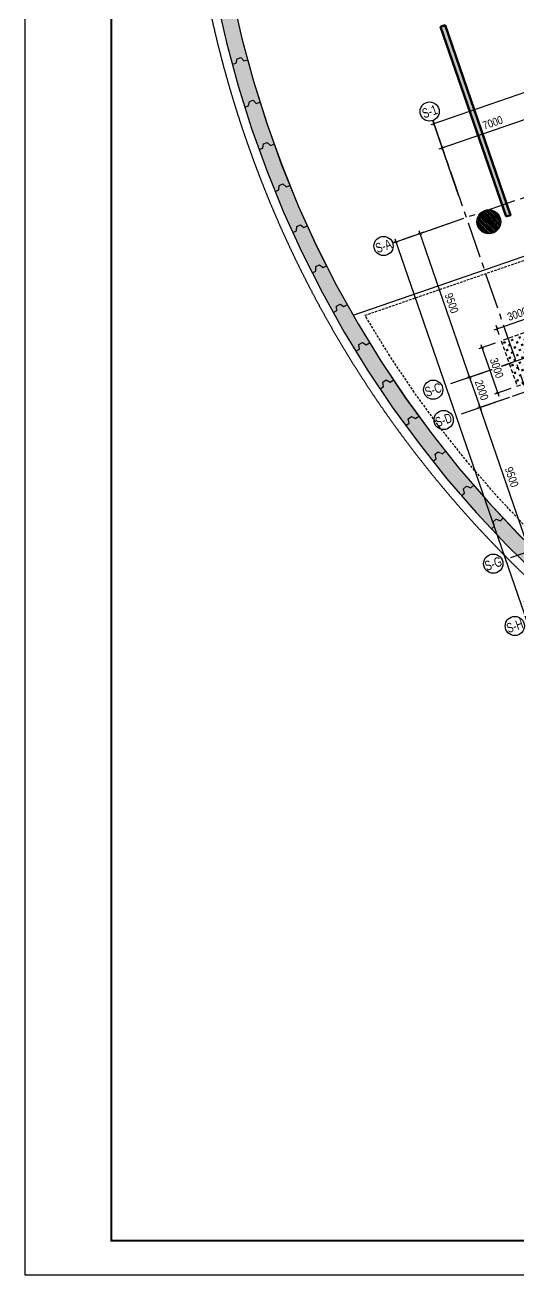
# Model space of a CAD drawing. Header units: millimetres. Extents: x -1534340 to 1713810, y -1348191 to 1114081.
# Drawn here: x 831920 to 862787, y -366824 to -288709 of the extents above; entities that cross this region are included whole.
import ezdxf
from ezdxf.enums import TextEntityAlignment as Align
from ezdxf.xclip import XClip

# ---------------------------------------------------------------- set-up
doc = ezdxf.new("R2010")
doc.units = ezdxf.units.MM
doc.header["$LTSCALE"] = 100
doc.header["$XCLIPFRAME"] = 0
doc.header["$PDMODE"] = 32
doc.header["$PDSIZE"] = 2.5
for name, pattern in [('CENTER2', [1.125, 0.75, -0.125, 0.125, -0.125]), ('DASHED', [4.5, 3, -1.5]), ('HIDDEN', [0.375, 0.25, -0.125]), ('Xref_ST_MBDV Cot vach 30.7.2022$0$DASHDOT', [1, 0.5, -0.25, 0, -0.25])]:
    doc.linetypes.add(name, pattern=pattern)
for name, color, linetype, lineweight in [('0-Hatch', 250, 'Continuous', 40), ('KT-Net cot', 2, 'Continuous', 50), ('KT-Net thay', 7, 'Continuous', 15), ('KT-Vat lieu', 250, 'Continuous', 9)]:
    doc.layers.add(name, color=color, linetype=linetype, lineweight=lineweight)
for name, color, linetype in [('0-khuat', 3, 'HIDDEN'), ('ccu11-Dim', 8, 'Continuous'), ('ccu11-Khuat', 9, 'DASHED'), ('ccu11-Manh', 8, 'Continuous'), ('ccu11-Thay', 7, 'Continuous'), ('ccu12-Hatch', 250, 'Continuous'), ('ccu12-Truc', 13, 'CENTER2'), ('KC-Betong', 6, 'Continuous'), ('KC2-DIM', 251, 'Continuous'), ('KT-Dim', 8, 'Continuous'), ('Xref_ST_MBDV Cot vach 30.7.2022$0$Xref_ST_MBDV Cot vach 30.7.2022|Xref_ST_MBDV Cot vach 30.7.2022|Xref_ST_MBDV Cot vach 30.7.2022|Xref_ST_MBDV Cot vach 30.7.2022|A-CORE-OTLN', 2, 'Continuous'), ('Xref_ST_MBDV Cot vach 30.7.2022$0$Xref_ST_MBDV Cot vach 30.7.2022|Xref_ST_MBDV Cot vach 30.7.2022|Xref_ST_MBDV Cot vach 30.7.2022|Xref_ST_MBDV Cot vach 30.7.2022|A-WALL-PATT', 251, 'Continuous'), ('Xref_ST_MBDV Cot vach 30.7.2022$0$Xref_ST_MBDV Cot vach 30.7.2022|Xref_ST_MBDV Cot vach 30.7.2022|Xref_ST_MBDV Cot vach 30.7.2022|Xref_ST_MBDV Cot vach 30.7.2022|ccu12-Thay', 7, 'Continuous'), ('Xref_ST_MBDV Cot vach 30.7.2022$0$Xref_ST_MBDV Cot vach 30.7.2022|Xref_ST_MBDV Cot vach 30.7.2022|Xref_ST_MBDV Cot vach 30.7.2022|Xref_ST_MBDV Cot vach 30.7.2022|Site_plot line', 1, 'Xref_ST_MBDV Cot vach 30.7.2022$0$DASHDOT'), ('Xref_ST_MBDV Cot vach 30.7.2022|Xref_ST_MBDV Cot vach 30.7.2022|Xref_ST_MBDV Cot vach 30.7.2022|Xref_ST_MBDV Cot vach 30.7.2022|A-GRID-SYM', 50, 'Continuous')]:
    doc.layers.add(name, color=color, linetype=linetype)
doc.styles.add('Arial Narrow', font='ARIALN.TTF')
doc.styles.add('HBA-Text', font='GOTHIC.TTF')
doc.dimstyles.new('ccu12-200', dxfattribs={"dimscale": 200, "dimtxt": 2.5, "dimasz": 1, "dimexe": 1, "dimexo": 2, "dimgap": 1, "dimtad": 1, "dimdec": 0, "dimrnd": 5, "dimdsep": 46, "dimtxsty": 'Arial Narrow', "dimblk": 'ARCHTICK', "dimcen": -1, "dimdle": 1, "dimclrd": 256, "dimclre": 256, "dimclrt": 3, "dimadec": 0, "dimazin": 2, "dimtfac": 0.1, "dimtdec": 0, "dimtmove": 0, "dimatfit": 1, "dimldrblk": 'ARCHTICK', "dimfxl": 1, "dimtvp": 0.833333, "dimtolj": 1, "dimtzin": 12, "dimarcsym": 0})

# ---------------------------------------------------------------- blocks, each defined once
blk = doc.blocks.new('Khung ten_A1', base_point=(-3406704, 253379))
at = {"layer": 'Defpoints', "color": 1}
blk.add_lwpolyline([(84100, 0), (84100, 59471), (0, 59471), (0, 0)], close=True, dxfattribs=at)
at = {"layer": 'KT-Net thay', "const_width": 60}
blk.add_lwpolyline([(2700, 1071), (83100, 1071), (83100, 58471), (2700, 58471)], close=True, dxfattribs=at)
blk = doc.blocks.new('Xref_ST_MBDV Cot vach 30.7.2022$0$Tuong Vay01-flat-1')
at = {"layer": 'Xref_ST_MBDV Cot vach 30.7.2022$0$Xref_ST_MBDV Cot vach 30.7.2022|Xref_ST_MBDV Cot vach 30.7.2022|Xref_ST_MBDV Cot vach 30.7.2022|Xref_ST_MBDV Cot vach 30.7.2022|A-WALL-PATT'}
h = blk.add_hatch(dxfattribs=at)
h.set_pattern_fill('ACET-2D-VATLIEU04', color=256, scale=50, pattern_type=2)
h.set_pattern_definition([(50, (-11139561.84, -1407213.45), (-225.902474, 189.5546825), [37.5, -412.5]), (355, (-11139561.84, -1407213.45), (32.127212, 367.215716), [30, -330]), (100.4514, (-11139531.95, -1407216.06), (-341.231527, -62.944187), [31.870095, -350.571056]), (46.1842, (-11139561.84, -1407113.45), (-319.180497, 306.252097), [56.25, -618.75]), (96.6356, (-11139517.37, -1407120.34), (-516.995922, -60.144022), [47.805144, -525.8565]), (351.1842, (-11139561.84, -1407113.45), (84.740774, 546.39543), [45, -495]), (21, (-11139511.84, -1407138.45), (-105.680822, 275.3079534), [37.5, -412.5]), (326, (-11139511.84, -1407138.45), (206.128805, 305.59852), [30, -330]), (71.4514, (-11139486.97, -1407155.22), (-328.963765, 110.380101), [31.870095, -350.571056]), (37.5, (-11139561.84, -1407213.45), (-78.1345294, 101.8269012), [0, -326, 0, -335, 0, -331.25]), (7.5, (-11139561.84, -1407213.45), (-23.2793464, 176.824191), [0, -191, 0, -318.5, 0, -126.25]), (327.5, (-11139673.34, -1407213.45), (71.9444175, 112.9301145), [0, -125, 0, -390, 0, -517.5000003]), (317.5, (-11139723.34, -1407213.45), (158.0205496, 172.449169), [0, -162.5, 0, -259, 0, -367.5]), (45, (-11139561.84, -1407213.45), (-150.260191, 150.260191), []), (45, (-11139561.84, -1407152.2), (-150.260191, 150.260191), [])])
h.paths.add_polyline_path([(-82665, -118500), (-81837, -121132), (-80903, -123728), (-79863, -126284), (-78720, -128795), (-77475, -131258), (-76131, -133667), (-74689, -136020), (-73153, -138312), (-71525, -140539), (-69807, -142699), (-68002, -144786), (-66114, -146798), (-64145, -148731), (-62100, -150582), (-59980, -152349), (-57790, -154027), (-55533, -155614), (-53213, -157109), (-50835, -158507), (-48401, -159807), (-45916, -161007), (-43385, -162104), (-40811, -163097), (-38198, -163985), (-35551, -164765), (-32875, -165436), (-30174, -165998), (-27451, -166448), (-24702, -166789), (-4397, -168938), (36420, -167648), (41836, -160719), (12445, -24368), (8473, -9249), (-4719, -5521), (-10557, -9947), (-34021, -27848), (-39777, -32009), (-41249, -35294), (-45787, -38574), (-49368, -38942), (-57644, -44924), (-59845, -46601), (-61969, -48362), (-64020, -50208), (-65993, -52137), (-67887, -54144), (-69696, -56226), (-71420, -58381), (-73054, -60604), (-74596, -62892), (-76043, -65242), (-77394, -67648), (-78645, -70107), (-79794, -72615), (-80841, -75168), (-81782, -77762), (-82617, -80392), (-83343, -83054), (-83961, -85743), (-84468, -88455), (-84865, -91186), (-85149, -93930), (-85321, -96684), (-85381, -99530), (-85329, -102201), (-85163, -104955), (-84886, -107701), (-84496, -110432), (-83996, -113146), (-83385, -115836)], flags=16)
h.paths.add_polyline_path([(-83625, -118781), (-82785, -121452), (-81837, -124086), (-80781, -126680), (-79621, -129228), (-78358, -131727), (-76994, -134172), (-75531, -136560), (-73973, -138886), (-72320, -141146), (-70577, -143337), (-68746, -145455), (-66829, -147497), (-64832, -149459), (-62755, -151337), (-60604, -153130), (-58382, -154833), (-56092, -156444), (-53738, -157960), (-51324, -159379), (-48854, -160699), (-46333, -161916), (-43764, -163030), (-41151, -164038), (-38500, -164938), (-35814, -165730), (-33098, -166411), (-30357, -166981), (-27595, -167438), (-24816, -167783), (-4434, -169940), (36920, -168633), (42913, -160966), (13418, -24135), (9295, -8442), (-4926, -4424), (-11163, -9151), (-34617, -27045), (-40580, -31355), (-42052, -34640), (-46156, -37607), (-49737, -37975), (-58240, -44121), (-60467, -45819), (-62623, -47605), (-64704, -49479), (-66707, -51435), (-68628, -53472), (-70465, -55586), (-72214, -57772), (-73872, -60029), (-75437, -62350), (-76905, -64734), (-78276, -67176), (-79545, -69672), (-80712, -72217), (-81774, -74808), (-82729, -77440), (-83576, -80109), (-84314, -82810), (-84940, -85539), (-85455, -88291), (-85857, -91062), (-86146, -93847), (-86321, -96642), (-86382, -99529), (-86328, -102241), (-86160, -105036), (-85879, -107821), (-85484, -110593), (-84976, -113347), (-84356, -116078)])
at = {"layer": 'Xref_ST_MBDV Cot vach 30.7.2022$0$Xref_ST_MBDV Cot vach 30.7.2022|Xref_ST_MBDV Cot vach 30.7.2022|Xref_ST_MBDV Cot vach 30.7.2022|Xref_ST_MBDV Cot vach 30.7.2022|A-CORE-OTLN', "color": 6}
for points in [[(-84976, -113347), (-84356, -116078), (-83625, -118781), (-82785, -121452), (-81837, -124086), (-80781, -126680), (-79621, -129228), (-78358, -131727), (-76994, -134172), (-75531, -136560), (-73973, -138886), (-72320, -141146), (-70577, -143337), (-68746, -145455), (-66829, -147497), (-64832, -149459)], [(-83996, -113146), (-83385, -115836), (-82665, -118500), (-81837, -121132), (-80903, -123728), (-79863, -126284), (-78720, -128795), (-77475, -131258), (-76131, -133667), (-74689, -136020), (-73153, -138312), (-71525, -140539), (-69807, -142699), (-68002, -144786), (-66114, -146798), (-64145, -148731)]]:
    blk.add_lwpolyline(points, dxfattribs=at)
at = {"layer": 'Xref_ST_MBDV Cot vach 30.7.2022$0$Xref_ST_MBDV Cot vach 30.7.2022|Xref_ST_MBDV Cot vach 30.7.2022|Xref_ST_MBDV Cot vach 30.7.2022|Xref_ST_MBDV Cot vach 30.7.2022|ccu12-Thay', "ltscale": 10}
for points in [[(-83991, -117429), (-83750, -117364), (-83694, -117090), (-83453, -117025), (-83267, -117233), (-83025, -117168)], [(-83205, -120116), (-82967, -120041), (-82923, -119765), (-82684, -119690), (-82490, -119891), (-82251, -119816)], [(-82311, -122769), (-82076, -122685), (-82042, -122407), (-81806, -122323), (-81604, -122517), (-81369, -122433)], [(-81309, -125383), (-81078, -125289), (-81056, -125010), (-80824, -124916), (-80614, -125100), (-80383, -125006)], [(-80201, -127954), (-79974, -127850), (-79964, -127571), (-79736, -127467), (-79519, -127643), (-79291, -127539)], [(-78990, -130477), (-78767, -130365), (-78768, -130085), (-78545, -129972), (-78320, -130139), (-78097, -130026)], [(-77676, -132949), (-77458, -132828), (-77471, -132548), (-77252, -132427), (-77021, -132584), (-76803, -132462)], [(-76263, -135366), (-76050, -135235), (-76074, -134957), (-75860, -134826), (-75623, -134974), (-75410, -134844)], [(-74752, -137723), (-74544, -137584), (-74580, -137306), (-74372, -137167), (-74129, -137305), (-73921, -137166)], [(-73146, -140016), (-72945, -139868), (-72991, -139593), (-72789, -139445), (-72541, -139573), (-72339, -139426)], [(-71448, -142242), (-71253, -142086), (-71311, -141812), (-71115, -141657), (-70861, -141775), (-70666, -141619)], [(-69661, -144396), (-69472, -144233), (-69541, -143962), (-69352, -143798), (-69094, -143906), (-68905, -143742)], [(-67787, -146476), (-67605, -146305), (-67685, -146037), (-67503, -145866), (-67240, -145963), (-67058, -145792)]]:
    blk.add_lwpolyline(points, dxfattribs=at)
at = {"layer": 'Xref_ST_MBDV Cot vach 30.7.2022$0$Xref_ST_MBDV Cot vach 30.7.2022|Xref_ST_MBDV Cot vach 30.7.2022|Xref_ST_MBDV Cot vach 30.7.2022|Xref_ST_MBDV Cot vach 30.7.2022|Site_plot line', "ltscale": 5000}
blk.add_arc((-17764, -99529), 69167, 126.14636, 263.7927, dxfattribs=at)
blk = doc.blocks.new('_ARCHTICK')
at = {"color": 0, "linetype": 'ByBlock', "const_width": 0.15}
blk.add_lwpolyline([(-0.5, -0.5), (0.5, 0.5)], dxfattribs=at)
blk = doc.blocks.new('*D1139')
at = {"layer": 'Defpoints', "color": 0, "transparency": 16777216}
for p in [(308279, -57856, 0), (312200, -66552, 0), (309168, -67599)]:
    blk.add_point(p, dxfattribs=at)
at = {"layer": 'KT-Dim', "lineweight": -2, "transparency": 16777216}
for p, q in [((307901, -57986), (305879, -58684)), ((306003, -58430), (309233, -67788)), ((311822, -66683), (308979, -67664))]:
    blk.add_line(p, q, dxfattribs=at)
at = {"layer": 'KT-Dim', "lineweight": -2, "transparency": 16777216, "xscale": 200, "yscale": 200, "zscale": 200}
for p, rotation in [((306068, -58619), 109.0471379636341), ((309168, -67599), 289.0471379636341)]:
    blk.add_blockref('_ARCHTICK', p, dxfattribs=dict(at, rotation=rotation))
at = {"layer": 'KT-Dim', "color": 3, "transparency": 16777216, "insert": (308048, -62961), "char_height": 500, "attachment_point": 5, "rotation": 289.04714, "style": 'Arial Narrow'}
blk.add_mtext('\\A1;9500', dxfattribs=at)
blk = doc.blocks.new('*D1140')
at = {"layer": 'Defpoints', "color": 0, "transparency": 16777216}
for p in [(312032, -68726, 0), (315815, -77470), (312921, -78469)]:
    blk.add_point(p, dxfattribs=at)
at = {"layer": 'KT-Dim', "lineweight": -2, "transparency": 16777216}
for p, q in [((311654, -68857), (309632, -69555)), ((309756, -69300), (312986, -78659)), ((315437, -77601), (312732, -78535))]:
    blk.add_line(p, q, dxfattribs=at)
at = {"layer": 'KT-Dim', "lineweight": -2, "transparency": 16777216, "xscale": 200, "yscale": 200, "zscale": 200}
for p, rotation in [((309821, -69489), 109.0471379636341), ((312921, -78469), 289.0471379636341)]:
    blk.add_blockref('_ARCHTICK', p, dxfattribs=dict(at, rotation=rotation))
at = {"layer": 'KT-Dim', "color": 3, "transparency": 16777216, "insert": (311801, -73831), "char_height": 500, "attachment_point": 5, "rotation": 289.04714, "style": 'Arial Narrow'}
blk.add_mtext('\\A1;9500', dxfattribs=at)
blk = doc.blocks.new('*D1141')
at = {"layer": 'Defpoints', "color": 0, "transparency": 16777216}
for p in [(311379, -66836, 0), (312032, -68726, 0), (309821, -69489)]:
    blk.add_point(p, dxfattribs=at)
at = {"layer": 'KT-Dim', "lineweight": -2, "transparency": 16777216}
for p, q in [((311001, -66966), (308979, -67664)), ((309103, -67410), (309886, -69678)), ((311654, -68857), (309632, -69555))]:
    blk.add_line(p, q, dxfattribs=at)
at = {"layer": 'KT-Dim', "lineweight": -2, "transparency": 16777216, "xscale": 200, "yscale": 200, "zscale": 200}
for p, rotation in [((309168, -67599), 109.0471379636341), ((309821, -69489), 289.0471379636341)]:
    blk.add_blockref('_ARCHTICK', p, dxfattribs=dict(at, rotation=rotation))
at = {"layer": 'KT-Dim', "color": 3, "transparency": 16777216, "insert": (309925, -68396), "char_height": 500, "attachment_point": 5, "rotation": 289.04714, "style": 'Arial Narrow'}
blk.add_mtext('\\A1;2000', dxfattribs=at)
blk = doc.blocks.new('GRID-SYM-flat-103')
at = {"layer": 'Xref_ST_MBDV Cot vach 30.7.2022|Xref_ST_MBDV Cot vach 30.7.2022|Xref_ST_MBDV Cot vach 30.7.2022|Xref_ST_MBDV Cot vach 30.7.2022|A-GRID-SYM'}
blk.add_circle((0, 0, 0), 900, dxfattribs=at)
at = {"layer": 'Xref_ST_MBDV Cot vach 30.7.2022|Xref_ST_MBDV Cot vach 30.7.2022|Xref_ST_MBDV Cot vach 30.7.2022|Xref_ST_MBDV Cot vach 30.7.2022|A-GRID-SYM', "style": 'HBA-Text'}
blk.add_attdef('GRID', text='', height=900, rotation=19.04714, dxfattribs=at).set_placement((0, 0, 0), align=Align.MIDDLE_CENTER)
blk = doc.blocks.new('*D1109')
at = {"layer": 'Defpoints', "color": 0, "transparency": 16777216}
for p in [(306861, -58345, 0), (323836, -104143), (320491, -105298)]:
    blk.add_point(p, dxfattribs=at)
at = {"layer": 'KT-Dim', "lineweight": -2, "transparency": 16777216}
for p, q in [((306483, -58476), (304366, -59206)), ((304490, -58952), (320556, -105487)), ((323458, -104273), (320302, -105363))]:
    blk.add_line(p, q, dxfattribs=at)
at = {"layer": 'KT-Dim', "lineweight": -2, "transparency": 16777216, "xscale": 200, "yscale": 200, "zscale": 200}
for p, rotation in [((304555, -59141), 109.0471379636341), ((320491, -105298), 289.0471379636341)]:
    blk.add_blockref('_ARCHTICK', p, dxfattribs=dict(at, rotation=rotation))
at = {"layer": 'KT-Dim', "color": 3, "transparency": 16777216, "insert": (312954, -82071), "char_height": 500, "attachment_point": 5, "rotation": 289.04714, "style": 'Arial Narrow'}
blk.add_mtext('\\A1;48830', dxfattribs=at)
blk = doc.blocks.new('*D1113')
at = {"layer": 'Defpoints', "color": 0, "transparency": 16777216}
for p in [(314073, -50971), (315243, -54360), (308626, -56644)]:
    blk.add_point(p, dxfattribs=at)
at = {"layer": 'KT-Dim', "lineweight": -2, "transparency": 16777216}
for p, q in [((307267, -53321), (314262, -50906)), ((315112, -53982), (314007, -50782)), ((308495, -56266), (307391, -53067))]:
    blk.add_line(p, q, dxfattribs=at)
at = {"layer": 'KT-Dim', "lineweight": -2, "transparency": 16777216, "xscale": 200, "yscale": 200, "zscale": 200}
for p, rotation in [((314073, -50971), 19.04713796363416), ((307456, -53256), 199.0471379636342)]:
    blk.add_blockref('_ARCHTICK', p, dxfattribs=dict(at, rotation=rotation))
at = {"layer": 'KT-Dim', "color": 3, "transparency": 16777216, "insert": (310616, -51683), "char_height": 500, "attachment_point": 5, "rotation": 19.04714, "style": 'Arial Narrow'}
blk.add_mtext('\\A1;7000', dxfattribs=at)
blk = doc.blocks.new('*D1123')
at = {"layer": 'Defpoints', "color": 0, "transparency": 16777216}
for p in [(363163, -37115), (306934, -51743), (308410, -56019, 0)]:
    blk.add_point(p, dxfattribs=at)
at = {"layer": 'KT-Dim', "lineweight": -2, "transparency": 16777216}
for p, q in [((361876, -32774), (306745, -51809)), ((363033, -36737), (361622, -32650)), ((308280, -55641), (306869, -51554))]:
    blk.add_line(p, q, dxfattribs=at)
at = {"layer": 'KT-Dim', "lineweight": -2, "transparency": 16777216, "xscale": 200, "yscale": 200, "zscale": 200}
for p, rotation in [((361687, -32839), 19.0477163778953), ((306934, -51743), 199.0477163778953)]:
    blk.add_blockref('_ARCHTICK', p, dxfattribs=dict(at, rotation=rotation))
at = {"layer": 'KT-Dim', "color": 3, "transparency": 16777216, "insert": (334162, -41861), "char_height": 500, "attachment_point": 5, "rotation": 19.04772, "style": 'Arial Narrow'}
blk.add_mtext('\\A1;57925', dxfattribs=at)
blk = doc.blocks.new('MBDV-B1-T1-PN')
at = {"layer": 'ccu12-Hatch', "ltscale": 0.5}
h = blk.add_hatch(dxfattribs=at)
h.set_pattern_fill('BETONG', color=256, scale=50, angle=90, pattern_type=2)
h.set_pattern_definition([(90, (-726123.64, 332547.47), (-259.80762, 2e-14), [6.25, -143.75]), (90, (-726134.46, 332547.47), (-259.80762, 2e-14), [6.25, -143.75]), (210, (-726123.64, 332547.47), (129.90381, -225), [6.25, -143.75]), (210, (-726129.05, 332556.84), (129.90381, -225), [6.25, -143.75]), (90, (-726253.54, 332622.47), (-259.80762, 2e-14), [6.25, -143.75]), (90, (-726264.37, 332622.47), (-259.80762, 2e-14), [6.25, -143.75]), (210, (-726253.54, 332622.47), (129.90381, -225), [6.25, -143.75]), (210, (-726258.95, 332631.84), (129.90381, -225), [6.25, -143.75]), (150, (-726123.64, 332553.72), (-129.90381, -225), [6.25, -143.75]), (150, (-726129.05, 332544.34), (-129.90381, -225), [6.25, -143.75]), (150, (-725993.73, 332628.72), (-129.90381, -225), [6.25, -143.75]), (150, (-725999.15, 332619.34), (-129.90381, -225), [6.25, -143.75]), (135, (-726123.64, 332547.47), (-53.0330086, -53.0330086), []), (140, (-726123.64, 332547.47), (31.37607, 358.63009), [37.5, -412.5]), (85, (-726123.64, 332547.47), (-376.09607, -69.37567), [30, -330]), (190.4514, (-726121.02, 332577.35), (-344.71977, 289.25469), [31.8701, -350.57106]), (136.1842, (-726223.64, 332547.47), (82.7595, 533.62052), [56.25, -618.75]), (186.6356, (-726216.74, 332591.94), (-487.05894, 467.33135), [47.80514, -525.8565]), (81.1842, (-726223.64, 332547.47), (-487.0593, 467.33097), [45, -495]), (111, (-726198.64, 332597.47), (201.30945, 298.45353), [37.5, -412.5]), (56, (-726198.64, 332597.47), (-362.57502, 121.65767), [30, -330]), (161.4514, (-726181.86, 332622.34), (-161.26525, 420.11131), [31.8701, -350.57106]), (127.5, (-726123.64, 332547.47), (-166.446927, 6.079928), [0, -326, 0, -335, 0, -331.25]), (97.5, (-726123.64, 332547.47), (-197.205856, 131.53477), [0, -191, 0, -318.5, 0, -126.25]), (57.5, (-726123.64, 332435.97), (11.277436, 266.911218), [0, -125, 0, -390, 0, -517.5]), (47.5, (-726123.64, 332385.97), (-50.05249, 291.593085), [0, -162.5, 0, -259, 0, -367.5])])
edge = h.paths.add_edge_path()
edge.add_arc((1410, -254), 750, 0, 360)
at = {"layer": 'KC-Betong', "ltscale": 0.5}
blk.add_circle((1410, -254, 0), 750, dxfattribs=at)
blk = doc.blocks.new('MC3000X3000')
at = {"layer": '0-Hatch', "ltscale": 2}
h = blk.add_hatch(dxfattribs=at)
h.set_pattern_fill('CROSS', color=256, scale=1000, style=0)
h.set_pattern_definition([(360, (0, -5e-10), (250, 250), [125, -375]), (90, (62.5, -62.5), (-250, 250), [125, -375])])
h.paths.add_polyline_path([(7876789, 1547059), (7876789, 1550059), (7873789, 1550059), (7873789, 1547059)])
at = {"layer": '0-khuat', "ltscale": 10}
blk.add_lwpolyline([(7873789, 1547059), (7876789, 1547059), (7876789, 1550059), (7873789, 1550059)], close=True, dxfattribs=at)
blk = doc.blocks.new('*D1276')
at = {"layer": 'Defpoints', "color": 0, "ltscale": 0.5, "transparency": 16777216}
for p in [(861686, -308455, -3), (862666, -311291, -3), (861453, -311710)]:
    blk.add_point(p, dxfattribs=at)
at = {"layer": 'KC2-DIM', "lineweight": -2, "ltscale": 0.5, "transparency": 16777216}
for p, q in [((861308, -308586), (860285, -308939)), ((860409, -308685), (861518, -311899)), ((862287, -311422), (861264, -311775))]:
    blk.add_line(p, q, dxfattribs=at)
at = {"layer": 'KC2-DIM', "lineweight": -2, "ltscale": 0.5, "transparency": 16777216, "xscale": 200, "yscale": 200, "zscale": 200}
for p, rotation in [((860474, -308874), 109.0471379539803), ((861453, -311710), 289.0471379539803)]:
    blk.add_blockref('_ARCHTICK', p, dxfattribs=dict(at, rotation=rotation))
at = {"layer": 'KC2-DIM', "color": 3, "ltscale": 0.5, "transparency": 16777216, "insert": (861394, -310143), "char_height": 500, "attachment_point": 5, "rotation": 289.04714, "style": 'Arial Narrow', "bg_fill": 3, "box_fill_scale": 1.1, "bg_fill_color": 256, "bg_fill_true_color": 13158600, "bg_fill_transparency": 0}
blk.add_mtext('\\A1;3000', dxfattribs=at)
blk = doc.blocks.new('*D1277')
at = {"layer": 'Defpoints', "color": 0, "ltscale": 0.5, "transparency": 16777216}
for p in [(864256, -306704), (864522, -307476), (861686, -308455, -3)]:
    blk.add_point(p, dxfattribs=at)
at = {"layer": 'KC2-DIM', "lineweight": -2, "ltscale": 0.5, "transparency": 16777216}
for p, q in [((861231, -307749), (864445, -306639)), ((864392, -307098), (864190, -306515)), ((861556, -308077), (861355, -307494))]:
    blk.add_line(p, q, dxfattribs=at)
at = {"layer": 'KC2-DIM', "lineweight": -2, "ltscale": 0.5, "transparency": 16777216, "xscale": 200, "yscale": 200, "zscale": 200}
for p, rotation in [((864256, -306704), 19.04713795399765), ((861420, -307683), 199.0471379539976)]:
    blk.add_blockref('_ARCHTICK', p, dxfattribs=dict(at, rotation=rotation))
at = {"layer": 'KC2-DIM', "color": 3, "ltscale": 0.5, "transparency": 16777216, "insert": (862689, -306764), "char_height": 500, "attachment_point": 5, "rotation": 19.04714, "style": 'Arial Narrow', "bg_fill": 3, "box_fill_scale": 1.1, "bg_fill_color": 256, "bg_fill_true_color": 13158600, "bg_fill_transparency": 0}
blk.add_mtext('\\A1;3000', dxfattribs=at)
blk = doc.blocks.new('Vach-NN-PN')
at = {"layer": 'KT-Vat lieu'}
h = blk.add_hatch(dxfattribs=at)
h.set_pattern_fill('BTCT', color=256, scale=40)
h.set_pattern_definition([(50, (108165.77, -54076.06), (286.90407, -25.10085), [30, -330]), (355, (108165.77, -54076.06), (-55.5005, 300.87685), [24, -264]), (100.4514, (108189.68, -54078.15), (231.40375, 275.7758), [25.4961, -280.45684]), (46.1842, (108165.77, -53996.06), (426.8964, -66.2076), [45, -495]), (96.6356, (108201.34, -54001.57), (373.8651, 389.6471), [38.2441, -420.6852]), (351.1842, (108165.77, -53996.06), (373.8648, 389.6474), [36, -396]), (21, (108205.77, -54016.06), (238.7628, -161.04756), [30, -330]), (326, (108205.77, -54016.06), (97.3261, 290.06), [24, -264]), (71.4514, (108225.66, -54029.48), (336.08905, 129.0122), [25.4961, -280.45684]), (37.5, (108165.77, -54076.06), (4.86394, 133.15754), [0, -260.8, 0, -268, 0, -265]), (7.5, (108165.77, -54076.06), (105.22781, 157.76468), [0, -152.8, 0, -254.8, 0, -101]), (327.5, (108076.57, -54076.06), (213.52897, -9.02195), [0, -100, 0, -312, 0, -414]), (317.5, (108036.57, -54076.06), (233.27447, 40.042), [0, -130, 0, -207.2, 0, -294]), (45, (108165.77, -54076.06), (-106.06602, 106.06602), []), (45, (108236.48, -54076.06), (-106.06602, 106.06602), [])])
h.paths.add_polyline_path([(4096, -11863), (4379, -11765), (284, 98), (0, 0)])
at = {"layer": 'KT-Net cot'}
blk.add_lwpolyline([(4096, -11863), (4379, -11765), (284, 98), (0, 0)], close=True, dxfattribs=at)
blk = doc.blocks.new('Grid-ST-flat-3')
at = {"layer": 'ccu12-Truc', "ltscale": 30}
for p, q in [((369404.7, -36752.1), (304555.5, -59141.2)), ((306868.6, -51554.5), (325957.9, -106846)), ((348389.9, -54057.7), (307655.7, -68121.1)), ((349042.6, -55948.2), (308308.4, -70011.6)), ((352142.8, -64928.1), (311408.7, -78991.5))]:
    blk.add_line(p, q, dxfattribs=at)
at = {"layer": 'KT-Dim'}
ref = blk.add_blockref('GRID-SYM-flat-103', (306672.8, -50987.3, 0), dxfattribs=dict(at, xscale=0.6666666666666666, yscale=0.6666666666666666, zscale=0.6666666666666666))
ref.add_attrib('GRID', 'S-1', dxfattribs={"layer": 'Xref_ST_MBDV Cot vach 30.7.2022|Xref_ST_MBDV Cot vach 30.7.2022|Xref_ST_MBDV Cot vach 30.7.2022|Xref_ST_MBDV Cot vach 30.7.2022|A-GRID-SYM', "height": 600, "rotation": 19, "style": 'HBA-Text', "width": 0.75}).set_placement((306672.8, -50987.3, 0), align=Align.MIDDLE_CENTER)
ref = blk.add_blockref('GRID-SYM-flat-103', (303795.5, -59391.2, 0), dxfattribs=dict(at, xscale=0.6666666666666666, yscale=0.6666666666666666, zscale=0.6666666666666666))
ref.add_attrib('GRID', 'S-A', dxfattribs={"layer": 'Xref_ST_MBDV Cot vach 30.7.2022|Xref_ST_MBDV Cot vach 30.7.2022|Xref_ST_MBDV Cot vach 30.7.2022|Xref_ST_MBDV Cot vach 30.7.2022|A-GRID-SYM', "height": 600, "rotation": 19, "style": 'HBA-Text', "width": 0.75}).set_placement((303795.5, -59391.2, 0), align=Align.MIDDLE_CENTER)
ref = blk.add_blockref('GRID-SYM-flat-103', (306896, -68371.6, 0), dxfattribs=dict(at, xscale=0.6666666666666666, yscale=0.6666666666666666, zscale=0.6666666666666666))
ref.add_attrib('GRID', 'S-C', dxfattribs={"layer": 'Xref_ST_MBDV Cot vach 30.7.2022|Xref_ST_MBDV Cot vach 30.7.2022|Xref_ST_MBDV Cot vach 30.7.2022|Xref_ST_MBDV Cot vach 30.7.2022|A-GRID-SYM', "height": 600, "rotation": 19, "style": 'HBA-Text', "width": 0.75}).set_placement((306896, -68371.6, 0), align=Align.MIDDLE_CENTER)
ref = blk.add_blockref('GRID-SYM-flat-103', (307546.1, -70262.4, 0), dxfattribs=dict(at, xscale=0.6666666666666666, yscale=0.6666666666666666, zscale=0.6666666666666666))
ref.add_attrib('GRID', 'S-D', dxfattribs={"layer": 'Xref_ST_MBDV Cot vach 30.7.2022|Xref_ST_MBDV Cot vach 30.7.2022|Xref_ST_MBDV Cot vach 30.7.2022|Xref_ST_MBDV Cot vach 30.7.2022|A-GRID-SYM', "height": 600, "rotation": 19, "style": 'HBA-Text', "width": 0.75}).set_placement((307546.1, -70262.4, 0), align=Align.MIDDLE_CENTER)
ref = blk.add_blockref('GRID-SYM-flat-103', (310649, -79241.9, 0), dxfattribs=dict(at, xscale=0.6666666666666666, yscale=0.6666666666666666, zscale=0.6666666666666666))
ref.add_attrib('GRID', 'S-G', dxfattribs={"layer": 'Xref_ST_MBDV Cot vach 30.7.2022|Xref_ST_MBDV Cot vach 30.7.2022|Xref_ST_MBDV Cot vach 30.7.2022|Xref_ST_MBDV Cot vach 30.7.2022|A-GRID-SYM', "height": 600, "rotation": 19, "style": 'HBA-Text', "width": 0.75}).set_placement((310649, -79241.9, 0), align=Align.MIDDLE_CENTER)
ref = blk.add_blockref('GRID-SYM-flat-103', (311992.9, -83134.8, 0), dxfattribs=dict(at, xscale=0.6666666666666666, yscale=0.6666666666666666, zscale=0.6666666666666666))
ref.add_attrib('GRID', 'S-H', dxfattribs={"layer": 'Xref_ST_MBDV Cot vach 30.7.2022|Xref_ST_MBDV Cot vach 30.7.2022|Xref_ST_MBDV Cot vach 30.7.2022|Xref_ST_MBDV Cot vach 30.7.2022|A-GRID-SYM', "height": 600, "rotation": 19, "style": 'HBA-Text', "width": 0.75}).set_placement((311992.9, -83134.8, 0), align=Align.MIDDLE_CENTER)
dim = blk.add_aligned_dim(p1=(363163.5, -37115.1), p2=(308410.2, -56019.2, 0), distance=-4523.4, dimstyle='ccu12-200', dxfattribs=at)
dim.commit()
dim.dimension.update_dxf_attribs({"geometry": '*D1123', "text_midpoint": (334162.1, -41861.1)})
for base, p1, p2, angle, picture, middle in [((314072.8, -50971.5), (308625.8, -56644.1), (315242.5, -54359.7), 19.047138, '*D1113', (310615.8, -51683.3)), ((320490.9, -105297.8, 0), (306860.8, -58345.3), (323836, -104142.9, 0), 109.047138, '*D1109', (312953.5, -82070.9, 0)), ((309168.2, -67599.1, 0), (308278.7, -57855.8), (312200.2, -66552.3), 109.047138, '*D1139', (308048.4, -62960.5, 0)), ((309820.8, -69489.4, 0), (311378.9, -66835.7, 0), (312031.6, -68726.2, 0), 109.047138, '*D1141', (309924.8, -68395.6, 0)), ((312921.2, -78469.5, 0), (312031.6, -68726.2, 0), (315815.2, -77470.3, 0), 109.047138, '*D1140', (311801.4, -73830.9, 0))]:
    dim = blk.add_linear_dim(base=base, p1=p1, p2=p2, angle=angle, dimstyle='ccu12-200', dxfattribs=at)
    dim.commit()
    dim.dimension.update_dxf_attribs({"geometry": picture, "text_midpoint": middle})

msp = doc.modelspace()

# ---------------------------------------------------------------- linework, layer by layer
at = {"layer": 'ccu11-Khuat', "ltscale": 0.5}
for p, q in [((853169.3, -306846.9), (914508.5, -285669.6)), ((853288.7, -307060.9), (853169.3, -306846.9)), ((854716.2, -309391), (853288.7, -307060.9)), ((856237.6, -311661), (854716.2, -309391)), ((857850.3, -313867.1), (856237.6, -311661)), ((859551.6, -316005.5), (857850.3, -313867.1)), ((861338.8, -318072.7), (859551.6, -316005.5)), ((863208.9, -320065.3), (861338.8, -318072.7))]:
    msp.add_line(p, q, dxfattribs=at)
at = {"layer": 'ccu11-Thay', "ltscale": 0.5}
msp.add_lwpolyline([(852421.5, -306840.6), (914663.3, -285351.7), (923556.2, -311109.8), (924265.1, -310865.1), (924446.7, -311391.1), (936735, -307148.6), (944439.6, -308027.7), (964088.3, -303792.4)], dxfattribs=at)
at = {"layer": 'Xref_ST_MBDV Cot vach 30.7.2022$0$Xref_ST_MBDV Cot vach 30.7.2022|Xref_ST_MBDV Cot vach 30.7.2022|Xref_ST_MBDV Cot vach 30.7.2022|Xref_ST_MBDV Cot vach 30.7.2022|A-CORE-OTLN', "color": 6}
msp.add_lwpolyline([(844862.2, -286867.6), (845472.8, -289558.4), (846192.8, -292222), (847020.8, -294854), (847955.5, -297450), (848995.3, -300005.8), (850138.6, -302517), (851383.3, -304979.5), (852727.5, -307389.1), (854168.8, -309741.9), (855705, -312033.9), (857333.4, -314261.4), (859051.3, -316420.6), (860855.8, -318507.8), (862744, -320519.8), (864712.7, -322453)], dxfattribs=at)

# ---------------------------------------------------------------- block references
ref = msp.add_blockref('Xref_ST_MBDV Cot vach 30.7.2022$0$Tuong Vay01-flat-1', (928861.7, -173724.8))
XClip(ref).set_block_clipping_path([(-91541.6736345236, -190955.6682973447), (52438.3255017358, -76158.0499385341)])
msp.add_blockref('Grid-ST-flat-3', (550530.1, -243129.8))
at = {"layer": '0-khuat', "linetype": 'HIDDEN', "ltscale": 10, "rotation": 109.0471379539969}
msp.add_blockref('MC3000X3000', (4897434.9, -7248127.7), dxfattribs=at)
at = {"layer": 'ccu11-Dim', "xscale": 2.000000000621877, "yscale": 2.000000000621877, "zscale": 2.000000000621877}
msp.add_blockref('Khung ten_A1', (-5981488.3, 139934.6), dxfattribs=at)
at = {"layer": 'ccu11-Manh'}
msp.add_blockref('MBDV-B1-T1-PN', (859492.7, -300749.5), dxfattribs=at)

# ---------------------------------------------------------------- next in the draw order: dimensions: what is measured, and where the dimension line sits
at = {"layer": 'KC2-DIM', "ltscale": 0.5}
dim = msp.add_aligned_dim(p1=(861686.5, -308455.4, 0), p2=(862665.5, -311291.2, 0), distance=-1282.8, dimstyle='ccu12-200', override={"dimfxl": 150, "dimtfill": 1}, dxfattribs=at)
dim.commit()
dim.dimension.update_dxf_attribs({"geometry": '*D1276', "text_midpoint": (861393.8, -310143.4, 3.1)})

# ---------------------------------------------------------------- next in the draw order: dimensions: what is measured, and where the dimension line sits
dim = msp.add_aligned_dim(p1=(861686.5, -308455.4, -3.1), p2=(864522.2, -307476.4, 0), distance=816.7, dimstyle='ccu12-200', override={"dimfxl": 150, "dimtfill": 1}, dxfattribs=at)
dim.commit()
dim.dimension.update_dxf_attribs({"geometry": '*D1277', "text_midpoint": (862689.2, -306763.5, 0)})

# ---------------------------------------------------------------- next in the draw order: block references
at = {"layer": 'KT-Net cot'}
msp.add_blockref('Vach-NN-PN', (857886.8, -288820.4), dxfattribs=at)

doc.saveas('drawing.dxf')
